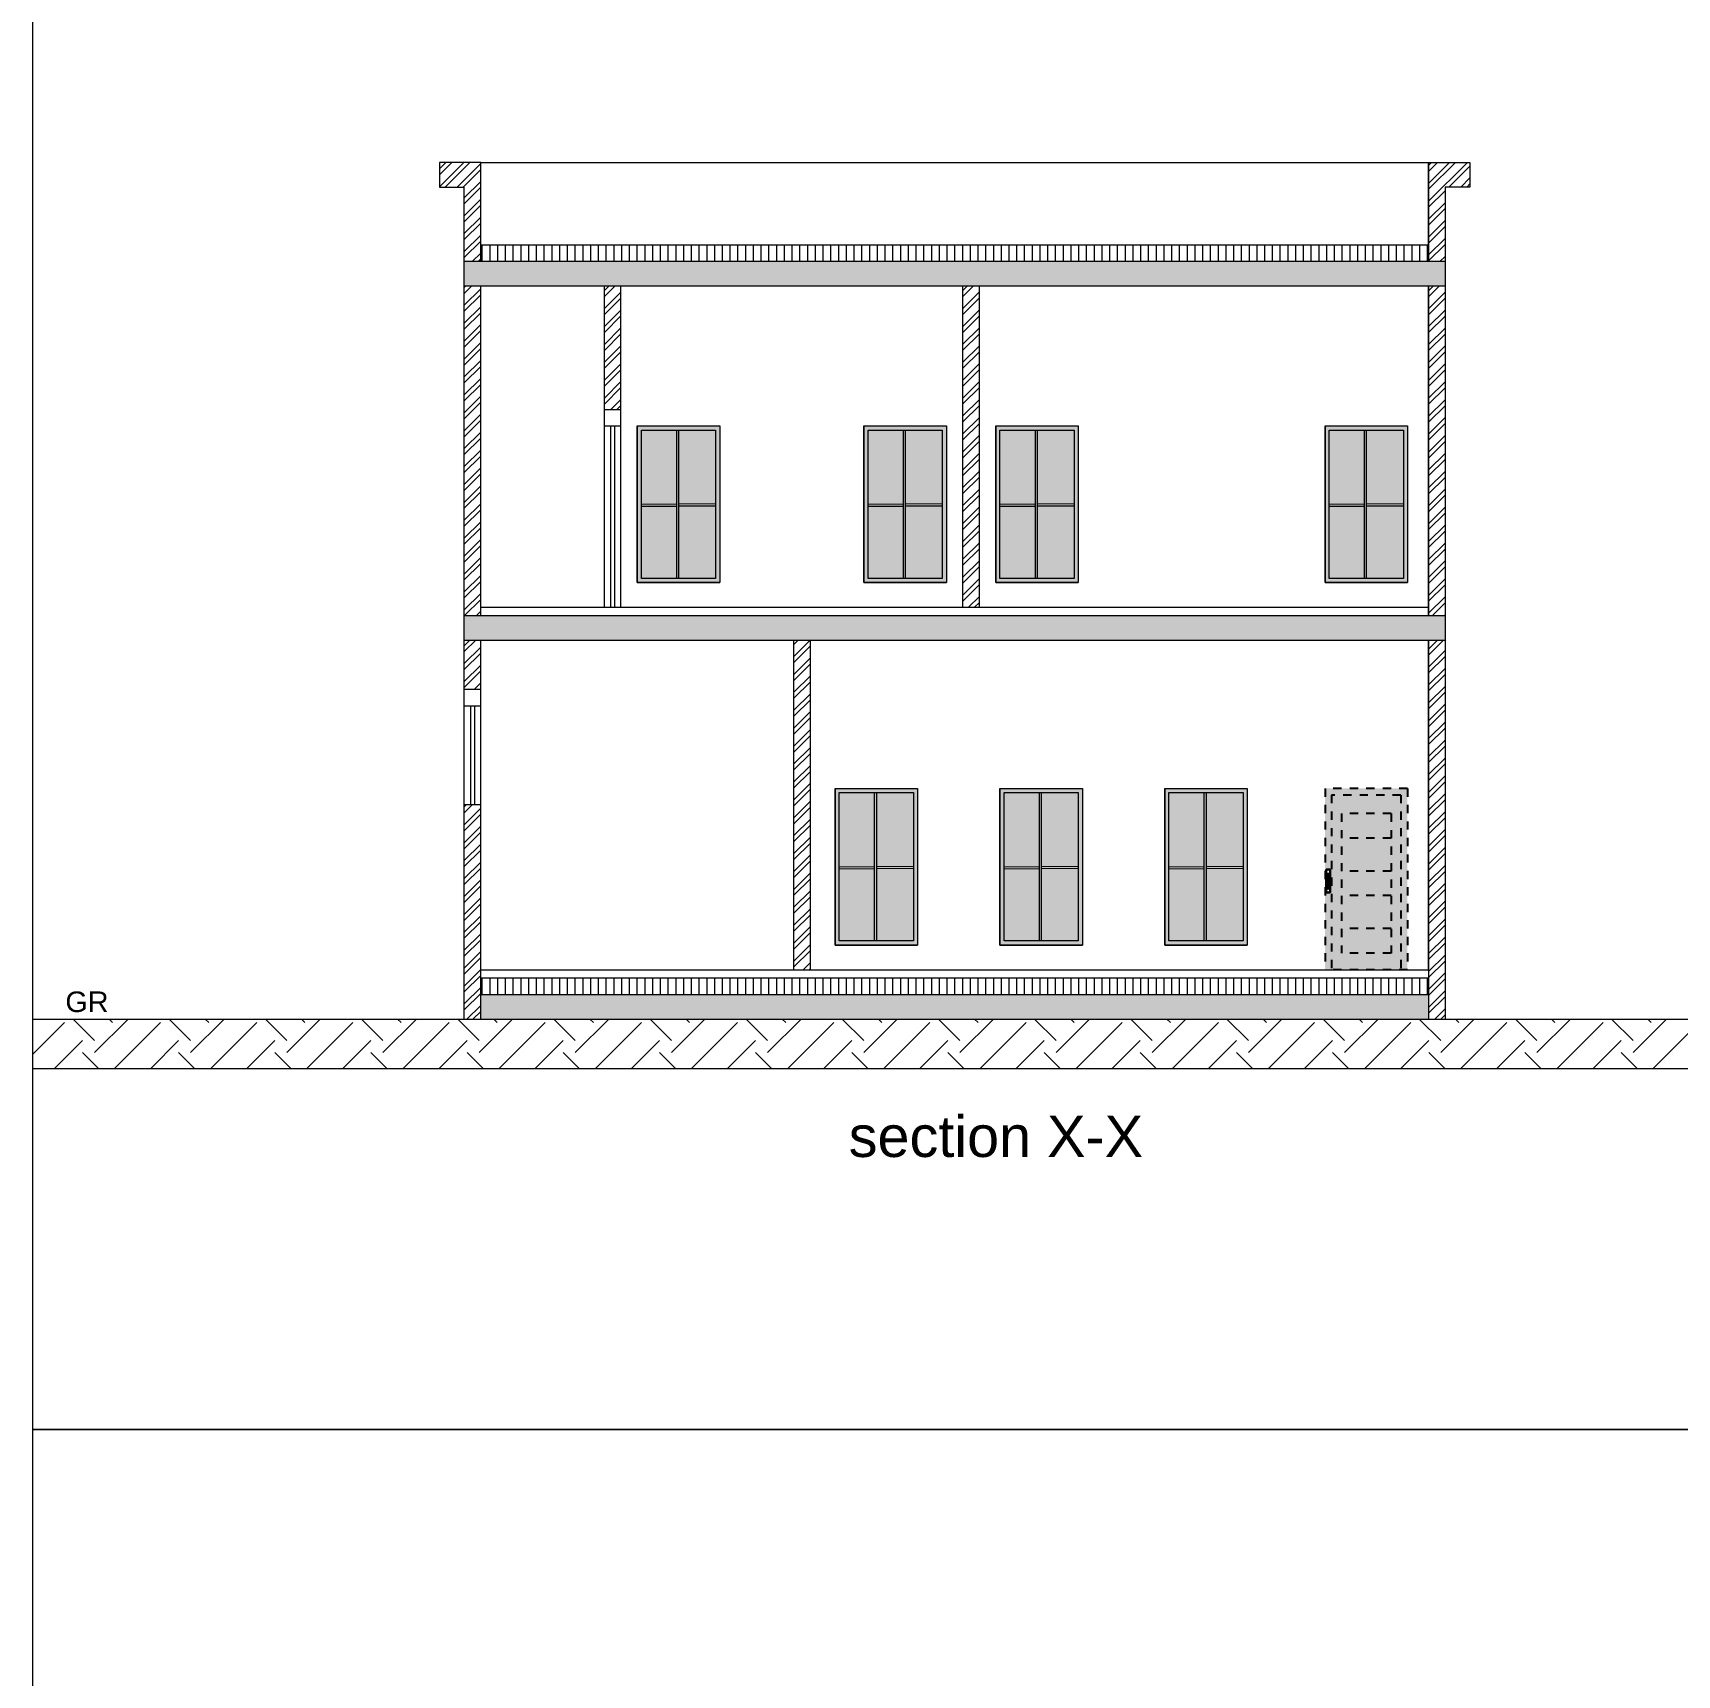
# Model space of a CAD drawing. Header units: inches. Extents: x -179 to 300, y 123 to 718.
# Drawn here: x -179.09 to -159.14, y 187.76 to 207.69 of the extents above; entities that cross this region are included whole.
import ezdxf

# ---------------------------------------------------------------- set-up
doc = ezdxf.new("R2010")
doc.units = ezdxf.units.IN
doc.header["$MEASUREMENT"] = 0
doc.linetypes.add('DASHED2', pattern=[0.375, 0.25, -0.125])
doc.layers.add('DR', color=32, linetype='Continuous')
doc.layers.add('WALL', color=7, linetype='Continuous')
doc.layers.add('LINE', color=250, linetype='Continuous', lineweight=30)
doc.styles.get("Standard").update_dxf_attribs({"font": 'arial.ttf'})

# ---------------------------------------------------------------- blocks, each defined once
blk = doc.blocks.new('A$C0CB14089')
at = {"layer": 'LINE'}
for points in [[(0.016, 1.21, 1), (0.025, 1.21, 1)], [(0.052, 1.21, 1), (0.06, 1.21, 1)], [(0.016, 0.944, 1), (0.025, 0.944, 1)]]:
    blk.add_hatch(color=256, dxfattribs=at).paths.add_polyline_path(points)
h = blk.add_hatch(color=256, dxfattribs=at)
edge = h.paths.add_edge_path()
edge.add_ellipse((0.056, 0.944), major_axis=(-0.00285, 0.00285), ratio=1, start_angle=45, end_angle=225, ccw=False)
edge.add_ellipse((0.056, 0.944), major_axis=(-0.00285, 0.00285), ratio=1, start_angle=-135, end_angle=45, ccw=False)
at = {"layer": 'DR', "linetype": 'DASHED2', "ltscale": 0.3}
for p, q in [((1, 2.2), (0, 2.2)), ((0, 2.2), (0, 0)), ((1, 2.2), (1, 0)), ((0.92, 2.12), (0.08, 2.12)), ((0.08, 2.12), (0.08, 0)), ((0.92, 2.12), (0.92, 0)), ((0.8, 1.895), (0.2, 1.895)), ((0.2, 1.895), (0.2, 0.2)), ((0.8, 1.895), (0.8, 0.2)), ((0.8, 1.595), (0.2, 1.595)), ((0.8, 1.195), (0.2, 1.195)), ((0.8, 0.9), (0.2, 0.9)), ((0.8, 0.5), (0.2, 0.5)), ((0.8, 0.2), (0.2, 0.2)), ((1, 0), (0, 0))]:
    blk.add_line(p, q, dxfattribs=at)
at = {"layer": 'LINE'}
for p, q in [((0.062, 1.216), (0.014, 1.216)), ((0.014, 1.216), (0.014, 0.938)), ((0.062, 0.938), (0.062, 1.216)), ((0.014, 0.938), (0.062, 0.938))]:
    blk.add_line(p, q, dxfattribs=at)
at = {"layer": 'LINE', "color": 180}
blk.add_line((0.038, 1.175), (0.038, 1.022), dxfattribs=at)
at = {"layer": 'LINE'}
for centre in [(0.02, 1.21), (0.056, 1.21), (0.02, 0.944), (0.056, 0.944)]:
    blk.add_circle(centre, 0.00403, dxfattribs=at)
at = {"layer": 'LINE', "color": 180}
blk.add_circle((0.038, 0.998), 0.0144, dxfattribs=at)

msp = doc.modelspace()

# ---------------------------------------------------------------- hatches: boundary and pattern name
at = {"lineweight": 0}
h = msp.add_hatch(dxfattribs=at)
h.set_pattern_fill('ANSI32', color=32, scale=0.41)
h.set_pattern_definition([(45, (-26.7144, -0.50234), (-0.10871767, 0.10871767), []), (45, (-26.64192, -0.50234), (-0.10871767, 0.10871767), [])])
h.paths.add_polyline_path([(-162.15582, 204.91946), (-161.95582, 204.91946), (-161.95582, 205.81946), (-161.65582, 205.81946), (-161.65582, 206.11946), (-162.15582, 206.11946)])
h.paths.add_polyline_path([(-161.95582, 204.61946), (-162.15582, 204.61946), (-162.15582, 200.61946), (-161.95582, 200.61946)])
h.paths.add_polyline_path([(-167.80582, 200.71946), (-167.60582, 200.71946), (-167.60582, 204.61946), (-167.80582, 204.61946)])
h.paths.add_polyline_path([(-171.95582, 204.61946), (-172.15582, 204.61946), (-172.15582, 203.11946), (-171.95582, 203.11946)])
h.paths.add_polyline_path([(-174.15582, 206.11946), (-174.15582, 205.81946), (-173.85582, 205.81946), (-173.85582, 204.91946), (-173.65582, 204.91946), (-173.65582, 206.11946)])
h.paths.add_polyline_path([(-173.65582, 204.61946), (-173.85582, 204.61946), (-173.85582, 200.61946), (-173.65582, 200.61946)])
h.paths.add_polyline_path([(-173.65582, 200.31946), (-173.85582, 200.31946), (-173.85582, 199.71946), (-173.65582, 199.71946)])
h.paths.add_polyline_path([(-173.85582, 195.71946), (-173.65582, 195.71946), (-173.65582, 198.31946), (-173.85582, 198.31946)])
h.paths.add_polyline_path([(-169.65582, 200.31946), (-169.85582, 200.31946), (-169.85582, 196.31946), (-169.65582, 196.31946)])
h.paths.add_polyline_path([(-161.95582, 200.31946), (-162.15582, 200.31946), (-162.15582, 195.71946), (-161.95582, 195.71946)])
h = msp.add_hatch(dxfattribs=at)
h.set_pattern_fill('_USER', color=32, scale=0.094, angle=90, pattern_type=0)
h.set_pattern_definition([(90, (-26.7144, -0.50234), (-0.094, 6e-18), [])])
h.paths.add_polyline_path([(-162.15582, 204.91946), (-162.15582, 205.11946), (-173.65582, 205.11946), (-173.65582, 204.91946)])
h.paths.add_polyline_path([(-173.65582, 196.21946), (-173.65582, 196.01946), (-162.15582, 196.01946), (-162.15582, 196.21946)])
h.paths.add_polyline_path([(-178.77593, 195.66456), (-178.12706, 195.66456), (-178.12706, 196.17974), (-178.77593, 196.17974)], flags=9)
h = msp.add_hatch(dxfattribs=at)
h.set_pattern_fill('AR-CONC', color=32, scale=0.041)
h.set_pattern_definition([(50, (-26.7144, -0.50234), (0.29407667, -0.02572838), [0.03075, -0.33825]), (355, (-26.7144, -0.50234), (-0.05688805, 0.30839877), [0.0246, -0.2706]), (100.45144, (-26.6899, -0.5045), (0.23718863, 0.2826704), [0.02613348, -0.28746827]), (46.1842, (-26.7144, -0.42034), (0.43756895, -0.0678629), [0.046125, -0.507375]), (96.63564, (-26.67794, -0.426), (0.3832114, 0.3993886), [0.03920024, -0.43120264]), (351.18416, (-26.7144, -0.42034), (0.3832114, 0.3993886), [0.0369, -0.4059]), (21, (-26.6734, -0.44084), (0.2447319, -0.16507375), [0.03075, -0.33825]), (326, (-26.6734, -0.44084), (0.0997593, 0.29731152), [0.0246, -0.2706]), (71.45144, (-26.653, -0.4546), (0.34449117, 0.13223777), [0.02613348, -0.28746827]), (37.5, (-26.7144, -0.50234), (0.00498554, 0.13648648), [0, -0.26732, 0, -0.2747, 0, -0.271625]), (7.5, (-26.7144, -0.50234), (0.10785851, 0.1617088), [0, -0.15662, 0, -0.26117, 0, -0.103525]), (327.5, (-26.80583, -0.50234), (0.2188672, -0.009247497), [0, -0.1025, 0, -0.3198, 0, -0.42435]), (317.5, (-26.84683, -0.50234), (0.23910633, 0.04104304), [0, -0.13325, 0, -0.21238, 0, -0.30135])])
h.paths.add_polyline_path([(-173.85582, 204.91946), (-173.85582, 204.61946), (-161.95582, 204.61946), (-161.95582, 204.91946)])
h.paths.add_polyline_path([(-161.95582, 200.31946), (-161.95582, 200.61946), (-173.85582, 200.61946), (-173.85582, 200.31946)])
h.paths.add_polyline_path([(-162.15582, 195.71946), (-162.15582, 196.01946), (-173.65582, 196.01946), (-173.65582, 195.71946)])
h = msp.add_hatch(color=34, dxfattribs=at)
h.dxf.hatch_style = 1
h.paths.add_polyline_path([(-171.75582, 201.01946), (-170.75582, 201.01946), (-170.75582, 202.91946), (-171.75582, 202.91946)])
h.paths.add_polyline_path([(-171.70582, 201.06946), (-170.80582, 201.06946), (-170.80582, 202.86946), (-171.70582, 202.86946)], flags=16)
h.paths.add_polyline_path([(-171.25582, 201.06946), (-170.80582, 201.06946), (-170.80582, 202.86946), (-171.25582, 202.86946)], flags=16)
h = msp.add_hatch(color=34, dxfattribs=at)
h.dxf.hatch_style = 1
h.paths.add_polyline_path([(-169.00582, 201.01946), (-168.00582, 201.01946), (-168.00582, 202.91946), (-169.00582, 202.91946)])
h.paths.add_polyline_path([(-168.95582, 201.06946), (-168.05582, 201.06946), (-168.05582, 202.86946), (-168.95582, 202.86946)], flags=16)
h.paths.add_polyline_path([(-168.50582, 201.06946), (-168.05582, 201.06946), (-168.05582, 202.86946), (-168.50582, 202.86946)], flags=16)
h = msp.add_hatch(color=34, dxfattribs=at)
h.dxf.hatch_style = 1
h.paths.add_polyline_path([(-167.40582, 201.01946), (-166.40582, 201.01946), (-166.40582, 202.91946), (-167.40582, 202.91946)])
h.paths.add_polyline_path([(-167.35582, 201.06946), (-166.45582, 201.06946), (-166.45582, 202.86946), (-167.35582, 202.86946)], flags=16)
h.paths.add_polyline_path([(-166.90582, 201.06946), (-166.45582, 201.06946), (-166.45582, 202.86946), (-166.90582, 202.86946)], flags=16)
h = msp.add_hatch(color=34, dxfattribs=at)
h.dxf.hatch_style = 1
h.paths.add_polyline_path([(-163.41158, 201.01946), (-162.41158, 201.01946), (-162.41158, 202.91946), (-163.41158, 202.91946)])
h.paths.add_polyline_path([(-163.36158, 201.06946), (-162.46158, 201.06946), (-162.46158, 202.86946), (-163.36158, 202.86946)], flags=16)
h.paths.add_polyline_path([(-162.91158, 201.06946), (-162.46158, 201.06946), (-162.46158, 202.86946), (-162.91158, 202.86946)], flags=16)
h = msp.add_hatch(color=34, dxfattribs=at)
h.dxf.hatch_style = 1
h.paths.add_polyline_path([(-170.80582, 201.97685), (-171.25582, 201.97316), (-171.25582, 201.94816), (-170.80582, 201.95185)])
h.paths.add_polyline_path([(-171.25582, 202.86946), (-171.28082, 202.86946), (-171.28082, 201.06946), (-171.25582, 201.06946)])
h.paths.add_polyline_path([(-171.28082, 201.97295), (-171.70582, 201.96946), (-171.70582, 201.94446), (-171.28082, 201.94795)])
h = msp.add_hatch(color=3, dxfattribs=at)
h.dxf.hatch_style = 1
h.set_gradient(color1=(173, 221, 247))
h.paths.add_polyline_path([(-171.28082, 202.86946), (-171.70582, 202.86946), (-171.70582, 201.96946), (-171.28082, 201.97295)])
h.paths.add_polyline_path([(-170.80582, 202.86946), (-171.25582, 202.86946), (-171.25582, 201.97316), (-170.80582, 201.97685)])
h.paths.add_polyline_path([(-171.28082, 201.94795), (-171.70582, 201.94446), (-171.70582, 201.06946), (-171.28082, 201.06946)])
h.paths.add_polyline_path([(-170.80582, 201.95185), (-171.25582, 201.94816), (-171.25582, 201.06946), (-170.80582, 201.06946)])
h = msp.add_hatch(color=34, dxfattribs=at)
h.dxf.hatch_style = 1
h.paths.add_polyline_path([(-168.05582, 201.97685), (-168.50582, 201.97316), (-168.50582, 201.94816), (-168.05582, 201.95185)])
h.paths.add_polyline_path([(-168.50582, 202.86946), (-168.53082, 202.86946), (-168.53082, 201.06946), (-168.50582, 201.06946)])
h.paths.add_polyline_path([(-168.53082, 201.97295), (-168.95582, 201.96946), (-168.95582, 201.94446), (-168.53082, 201.94795)])
h = msp.add_hatch(color=3, dxfattribs=at)
h.dxf.hatch_style = 1
h.set_gradient(color1=(173, 221, 247))
h.paths.add_polyline_path([(-168.53082, 202.86946), (-168.95582, 202.86946), (-168.95582, 201.96946), (-168.53082, 201.97295)])
h.paths.add_polyline_path([(-168.05582, 202.86946), (-168.50582, 202.86946), (-168.50582, 201.97316), (-168.05582, 201.97685)])
h.paths.add_polyline_path([(-168.53082, 201.94795), (-168.95582, 201.94446), (-168.95582, 201.06946), (-168.53082, 201.06946)])
h.paths.add_polyline_path([(-168.05582, 201.95185), (-168.50582, 201.94816), (-168.50582, 201.06946), (-168.05582, 201.06946)])
h = msp.add_hatch(color=34, dxfattribs=at)
h.dxf.hatch_style = 1
h.paths.add_polyline_path([(-166.45582, 201.97685), (-166.90582, 201.97316), (-166.90582, 201.94816), (-166.45582, 201.95185)])
h.paths.add_polyline_path([(-166.90582, 202.86946), (-166.93082, 202.86946), (-166.93082, 201.06946), (-166.90582, 201.06946)])
h.paths.add_polyline_path([(-166.93082, 201.97295), (-167.35582, 201.96946), (-167.35582, 201.94446), (-166.93082, 201.94795)])
h = msp.add_hatch(color=3, dxfattribs=at)
h.dxf.hatch_style = 1
h.set_gradient(color1=(173, 221, 247))
h.paths.add_polyline_path([(-166.93082, 202.86946), (-167.35582, 202.86946), (-167.35582, 201.96946), (-166.93082, 201.97295)])
h.paths.add_polyline_path([(-166.45582, 202.86946), (-166.90582, 202.86946), (-166.90582, 201.97316), (-166.45582, 201.97685)])
h.paths.add_polyline_path([(-166.93082, 201.94795), (-167.35582, 201.94446), (-167.35582, 201.06946), (-166.93082, 201.06946)])
h.paths.add_polyline_path([(-166.45582, 201.95185), (-166.90582, 201.94816), (-166.90582, 201.06946), (-166.45582, 201.06946)])
h = msp.add_hatch(color=34, dxfattribs=at)
h.dxf.hatch_style = 1
h.paths.add_polyline_path([(-162.46158, 201.97685), (-162.91158, 201.97316), (-162.91158, 201.94816), (-162.46158, 201.95185)])
h.paths.add_polyline_path([(-162.91158, 202.86946), (-162.93658, 202.86946), (-162.93658, 201.06946), (-162.91158, 201.06946)])
h.paths.add_polyline_path([(-162.93658, 201.97295), (-163.36158, 201.96946), (-163.36158, 201.94446), (-162.93658, 201.94795)])
h = msp.add_hatch(color=3, dxfattribs=at)
h.dxf.hatch_style = 1
h.set_gradient(color1=(173, 221, 247))
h.paths.add_polyline_path([(-162.93658, 202.86946), (-163.36158, 202.86946), (-163.36158, 201.96946), (-162.93658, 201.97295)])
h.paths.add_polyline_path([(-162.46158, 202.86946), (-162.91158, 202.86946), (-162.91158, 201.97316), (-162.46158, 201.97685)])
h.paths.add_polyline_path([(-162.93658, 201.94795), (-163.36158, 201.94446), (-163.36158, 201.06946), (-162.93658, 201.06946)])
h.paths.add_polyline_path([(-162.46158, 201.95185), (-162.91158, 201.94816), (-162.91158, 201.06946), (-162.46158, 201.06946)])
h = msp.add_hatch(color=34, dxfattribs=at)
h.dxf.hatch_style = 1
h.paths.add_polyline_path([(-169.35582, 196.61946), (-168.35582, 196.61946), (-168.35582, 198.51946), (-169.35582, 198.51946)])
h.paths.add_polyline_path([(-169.30582, 196.66946), (-168.40582, 196.66946), (-168.40582, 198.46946), (-169.30582, 198.46946)], flags=16)
h.paths.add_polyline_path([(-168.85582, 196.66946), (-168.40582, 196.66946), (-168.40582, 198.46946), (-168.85582, 198.46946)], flags=16)
h = msp.add_hatch(color=34, dxfattribs=at)
h.dxf.hatch_style = 1
h.paths.add_polyline_path([(-167.35582, 196.61946), (-166.35582, 196.61946), (-166.35582, 198.51946), (-167.35582, 198.51946)])
h.paths.add_polyline_path([(-167.30582, 196.66946), (-166.40582, 196.66946), (-166.40582, 198.46946), (-167.30582, 198.46946)], flags=16)
h.paths.add_polyline_path([(-166.85582, 196.66946), (-166.40582, 196.66946), (-166.40582, 198.46946), (-166.85582, 198.46946)], flags=16)
h = msp.add_hatch(color=34, dxfattribs=at)
h.dxf.hatch_style = 1
h.paths.add_polyline_path([(-165.35582, 196.61946), (-164.35582, 196.61946), (-164.35582, 198.51946), (-165.35582, 198.51946)])
h.paths.add_polyline_path([(-165.30582, 196.66946), (-164.40582, 196.66946), (-164.40582, 198.46946), (-165.30582, 198.46946)], flags=16)
h.paths.add_polyline_path([(-164.85582, 196.66946), (-164.40582, 196.66946), (-164.40582, 198.46946), (-164.85582, 198.46946)], flags=16)
h = msp.add_hatch(color=34, dxfattribs=at)
h.dxf.hatch_style = 1
h.paths.add_polyline_path([(-162.41158, 198.51946), (-163.41158, 198.51946), (-163.41158, 196.31946), (-163.33158, 196.31946), (-163.33158, 198.43946), (-162.49158, 198.43946), (-162.49158, 196.31946), (-162.41158, 196.31946)])
h.paths.add_polyline_path([(-163.34931, 197.53576), (-163.34931, 197.25786), (-163.39749, 197.25786), (-163.39749, 197.53576)], flags=16)
h.paths.add_polyline_path([(-163.35168, 197.52988, -1), (-163.35973, 197.52988, -1)], flags=0)
h.paths.add_polyline_path([(-163.38707, 197.52988, -1), (-163.39512, 197.52988, -1)], flags=0)
h.paths.add_polyline_path([(-163.35894, 197.3178, -1), (-163.38773, 197.3178, -1)], flags=0)
h.paths.add_polyline_path([(-163.35168, 197.26374, -1), (-163.35973, 197.26374, -1)], flags=0)
h.paths.add_polyline_path([(-163.38707, 197.26374, -1), (-163.39512, 197.26374, -1)], flags=0)
h = msp.add_hatch(color=34, dxfattribs=at)
h.dxf.hatch_style = 1
h.paths.add_polyline_path([(-168.40582, 197.57685), (-168.85582, 197.57316), (-168.85582, 197.54816), (-168.40582, 197.55185)])
h.paths.add_polyline_path([(-168.85582, 198.46946), (-168.88082, 198.46946), (-168.88082, 196.66946), (-168.85582, 196.66946)])
h.paths.add_polyline_path([(-168.88082, 197.57295), (-169.30582, 197.56946), (-169.30582, 197.54446), (-168.88082, 197.54795)])
h = msp.add_hatch(color=3, dxfattribs=at)
h.dxf.hatch_style = 1
h.set_gradient(color1=(173, 221, 247))
h.paths.add_polyline_path([(-168.88082, 198.46946), (-169.30582, 198.46946), (-169.30582, 197.56946), (-168.88082, 197.57295)])
h.paths.add_polyline_path([(-168.40582, 198.46946), (-168.85582, 198.46946), (-168.85582, 197.57316), (-168.40582, 197.57685)])
h.paths.add_polyline_path([(-168.88082, 197.54795), (-169.30582, 197.54446), (-169.30582, 196.66946), (-168.88082, 196.66946)])
h.paths.add_polyline_path([(-168.40582, 197.55185), (-168.85582, 197.54816), (-168.85582, 196.66946), (-168.40582, 196.66946)])
h = msp.add_hatch(color=34, dxfattribs=at)
h.dxf.hatch_style = 1
h.paths.add_polyline_path([(-166.40582, 197.57685), (-166.85582, 197.57316), (-166.85582, 197.54816), (-166.40582, 197.55185)])
h.paths.add_polyline_path([(-166.85582, 198.46946), (-166.88082, 198.46946), (-166.88082, 196.66946), (-166.85582, 196.66946)])
h.paths.add_polyline_path([(-166.88082, 197.57295), (-167.30582, 197.56946), (-167.30582, 197.54446), (-166.88082, 197.54795)])
h = msp.add_hatch(color=3, dxfattribs=at)
h.dxf.hatch_style = 1
h.set_gradient(color1=(173, 221, 247))
h.paths.add_polyline_path([(-166.88082, 198.46946), (-167.30582, 198.46946), (-167.30582, 197.56946), (-166.88082, 197.57295)])
h.paths.add_polyline_path([(-166.40582, 198.46946), (-166.85582, 198.46946), (-166.85582, 197.57316), (-166.40582, 197.57685)])
h.paths.add_polyline_path([(-166.88082, 197.54795), (-167.30582, 197.54446), (-167.30582, 196.66946), (-166.88082, 196.66946)])
h.paths.add_polyline_path([(-166.40582, 197.55185), (-166.85582, 197.54816), (-166.85582, 196.66946), (-166.40582, 196.66946)])
h = msp.add_hatch(color=34, dxfattribs=at)
h.dxf.hatch_style = 1
h.paths.add_polyline_path([(-164.40582, 197.57685), (-164.85582, 197.57316), (-164.85582, 197.54816), (-164.40582, 197.55185)])
h.paths.add_polyline_path([(-164.85582, 198.46946), (-164.88082, 198.46946), (-164.88082, 196.66946), (-164.85582, 196.66946)])
h.paths.add_polyline_path([(-164.88082, 197.57295), (-165.30582, 197.56946), (-165.30582, 197.54446), (-164.88082, 197.54795)])
h = msp.add_hatch(color=3, dxfattribs=at)
h.dxf.hatch_style = 1
h.set_gradient(color1=(173, 221, 247))
h.paths.add_polyline_path([(-164.88082, 198.46946), (-165.30582, 198.46946), (-165.30582, 197.56946), (-164.88082, 197.57295)])
h.paths.add_polyline_path([(-164.40582, 198.46946), (-164.85582, 198.46946), (-164.85582, 197.57316), (-164.40582, 197.57685)])
h.paths.add_polyline_path([(-164.88082, 197.54795), (-165.30582, 197.54446), (-165.30582, 196.66946), (-164.88082, 196.66946)])
h.paths.add_polyline_path([(-164.40582, 197.55185), (-164.85582, 197.54816), (-164.85582, 196.66946), (-164.40582, 196.66946)])
at = {"lineweight": 0, "true_color": 0xffe3c7}
h = msp.add_hatch(color=254, dxfattribs=at)
h.dxf.hatch_style = 1
h.paths.add_polyline_path([(-162.61158, 197.51446), (-163.21158, 197.51446), (-163.21158, 197.21946), (-162.61158, 197.21946)], flags=16)
h.paths.add_polyline_path([(-163.33158, 198.43946), (-163.33158, 196.31946), (-162.49158, 196.31946), (-162.49158, 198.43946)])
at = {"lineweight": 0}
h = msp.add_hatch(color=3, dxfattribs=at)
h.dxf.hatch_style = 1
h.set_gradient(color1=(173, 221, 247))
h.paths.add_polyline_path([(-163.21158, 197.91446), (-162.61158, 197.91446), (-162.61158, 198.21446), (-163.21158, 198.21446)])
h.paths.add_polyline_path([(-163.21158, 197.91446), (-163.21158, 197.51446), (-162.61158, 197.51446), (-162.61158, 197.91446)])
h.paths.add_polyline_path([(-162.61158, 197.21946), (-162.61158, 197.51446), (-163.21158, 197.51446), (-163.21158, 197.21946)])
h.paths.add_polyline_path([(-163.21158, 197.21946), (-163.21158, 196.81946), (-162.61158, 196.81946), (-162.61158, 197.21946)])
h.paths.add_polyline_path([(-163.21158, 196.81946), (-163.21158, 196.51946), (-162.61158, 196.51946), (-162.61158, 196.81946)])
h = msp.add_hatch(dxfattribs=at)
h.set_pattern_fill('EARTH', color=0, scale=3.3, angle=45)
h.set_pattern_definition([(45, (-303.9113, 163.3731), (1e-16, 1.166726), [0.825, -0.825]), (45, (-304.13005, 163.59184), (1e-16, 1.166726), [0.825, -0.825]), (45, (-304.3488, 163.8106), (1e-16, 1.166726), [0.825, -0.825]), (135, (-304.3488, 163.95645), (-1.166726, 1e-16), [0.825, -0.825]), (135, (-304.13005, 164.1752), (-1.166726, 1e-16), [0.825, -0.825]), (135, (-303.9113, 164.394), (-1.166726, 1e-16), [0.825, -0.825])])
h.paths.add_polyline_path([(-136.79342, 195.71946), (-179.08918, 195.71946), (-179.08918, 195.11946), (-136.79342, 195.11946)])

# ---------------------------------------------------------------- linework, layer by layer
at = {"color": 32, "lineweight": 0}
for p, q in [((-173.65582, 206.11946), (-174.15582, 206.11946)), ((-174.15582, 206.11946), (-174.15582, 205.81946)), ((-173.65582, 204.91946), (-173.65582, 206.11946)), ((-173.65582, 206.11946), (-162.15582, 206.11946)), ((-162.15582, 206.11946), (-162.15582, 204.91946)), ((-162.15582, 206.11946), (-161.65582, 206.11946)), ((-162.15582, 204.91946), (-162.15582, 206.11946)), ((-161.65582, 206.11946), (-161.65582, 205.81946)), ((-174.15582, 205.81946), (-173.85582, 205.81946)), ((-173.85582, 195.71946), (-173.85582, 205.81946)), ((-161.95582, 205.81946), (-161.95582, 195.71946)), ((-161.65582, 205.81946), (-161.95582, 205.81946)), ((-161.95582, 205.81946), (-161.95582, 196.31946)), ((-173.65582, 200.61946), (-173.65582, 204.61946)), ((-172.15582, 200.71946), (-172.15582, 204.61946)), ((-171.95582, 200.71946), (-171.95582, 204.61946)), ((-167.80582, 200.71946), (-167.80582, 204.61946)), ((-167.60582, 200.71946), (-167.60582, 204.61946)), ((-162.15582, 204.61946), (-162.15582, 200.61946)), ((-162.15582, 200.61946), (-162.15582, 204.61946)), ((-172.15582, 203.11946), (-171.95582, 203.11946)), ((-172.15582, 202.91946), (-171.95582, 202.91946)), ((-172.08082, 202.91946), (-172.08082, 200.71946)), ((-172.03082, 202.91946), (-172.03082, 200.71946)), ((-173.65582, 195.71946), (-173.65582, 200.31946)), ((-162.15582, 196.31946), (-162.15582, 200.31946)), ((-162.15582, 200.31946), (-162.15582, 195.71946)), ((-173.78082, 199.51946), (-173.78082, 198.31946)), ((-173.73082, 199.51946), (-173.73082, 198.31946))]:
    msp.add_line(p, q, dxfattribs=at)
at = {"lineweight": 0}
for p, q in [((-173.65582, 204.91946), (-173.65582, 206.11946)), ((-173.65582, 205.11946), (-162.15582, 205.11946)), ((-173.85582, 204.91946), (-161.95582, 204.91946)), ((-173.85582, 204.61946), (-161.95582, 204.61946)), ((-173.65582, 200.61946), (-173.65582, 204.61946)), ((-173.65582, 200.71946), (-162.15582, 200.71946)), ((-173.85582, 200.61946), (-161.95582, 200.61946)), ((-173.85582, 200.31946), (-161.95582, 200.31946)), ((-173.65582, 196.31946), (-173.65582, 200.31946)), ((-169.85582, 196.31946), (-169.85582, 200.31946)), ((-169.65582, 196.31946), (-169.65582, 200.31946)), ((-173.65582, 199.71946), (-173.85582, 199.71946)), ((-173.65582, 199.51946), (-173.85582, 199.51946)), ((-173.65582, 198.31946), (-173.85582, 198.31946)), ((-173.65582, 196.31946), (-162.15582, 196.31946)), ((-173.65582, 196.21946), (-162.15582, 196.21946)), ((-173.65582, 196.01946), (-162.15582, 196.01946)), ((-179.08918, 195.71946), (-136.79342, 195.71946)), ((-179.08918, 195.11946), (-136.79342, 195.11946))]:
    msp.add_line(p, q, dxfattribs=at)
at = {"color": 40, "lineweight": 0, "true_color": 0xf8d731}
for p, q in [((-171.75582, 202.91946), (-171.75582, 201.01946)), ((-170.75582, 202.91946), (-170.75582, 201.01946)), ((-169.00582, 202.91946), (-169.00582, 201.01946)), ((-168.00582, 202.91946), (-168.00582, 201.01946)), ((-167.40582, 202.91946), (-167.40582, 201.01946)), ((-166.40582, 202.91946), (-166.40582, 201.01946)), ((-163.41158, 202.91946), (-163.41158, 201.01946)), ((-162.41158, 202.91946), (-162.41158, 201.01946)), ((-169.35582, 198.51946), (-169.35582, 196.61946)), ((-168.35582, 198.51946), (-168.35582, 196.61946)), ((-167.35582, 198.51946), (-167.35582, 196.61946)), ((-166.35582, 198.51946), (-166.35582, 196.61946)), ((-165.35582, 198.51946), (-165.35582, 196.61946)), ((-164.35582, 198.51946), (-164.35582, 196.61946))]:
    msp.add_line(p, q, dxfattribs=at)
at = {"color": 3, "lineweight": 0}
for p, q in [((-171.75582, 202.91946), (-170.75582, 202.91946)), ((-169.00582, 202.91946), (-168.00582, 202.91946)), ((-167.40582, 202.91946), (-166.40582, 202.91946)), ((-163.41158, 202.91946), (-162.41158, 202.91946)), ((-171.75582, 201.01946), (-170.75582, 201.01946)), ((-169.00582, 201.01946), (-168.00582, 201.01946)), ((-167.40582, 201.01946), (-166.40582, 201.01946)), ((-163.41158, 201.01946), (-162.41158, 201.01946)), ((-169.35582, 198.51946), (-168.35582, 198.51946)), ((-167.35582, 198.51946), (-166.35582, 198.51946)), ((-165.35582, 198.51946), (-164.35582, 198.51946)), ((-169.35582, 196.61946), (-168.35582, 196.61946)), ((-167.35582, 196.61946), (-166.35582, 196.61946)), ((-165.35582, 196.61946), (-164.35582, 196.61946))]:
    msp.add_line(p, q, dxfattribs=at)
at = {"color": 18, "lineweight": 0, "true_color": 0x000000}
for p, q in [((-171.28082, 202.86946), (-171.28082, 201.06946)), ((-171.25582, 202.86946), (-171.25582, 201.06946)), ((-168.53082, 202.86946), (-168.53082, 201.06946)), ((-168.50582, 202.86946), (-168.50582, 201.06946)), ((-166.93082, 202.86946), (-166.93082, 201.06946)), ((-166.90582, 202.86946), (-166.90582, 201.06946)), ((-162.93658, 202.86946), (-162.93658, 201.06946)), ((-162.91158, 202.86946), (-162.91158, 201.06946)), ((-171.70582, 201.96946), (-171.28082, 201.97295)), ((-171.70561, 201.94446), (-171.28082, 201.94795)), ((-171.25582, 201.97316), (-170.80582, 201.97685)), ((-171.25582, 201.94816), (-170.80561, 201.95185)), ((-168.95582, 201.96946), (-168.53082, 201.97295)), ((-168.95561, 201.94446), (-168.53082, 201.94795)), ((-168.50582, 201.97316), (-168.05582, 201.97685)), ((-168.50582, 201.94816), (-168.05561, 201.95185)), ((-167.35582, 201.96946), (-166.93082, 201.97295)), ((-167.35561, 201.94446), (-166.93082, 201.94795)), ((-166.90582, 201.97316), (-166.45582, 201.97685)), ((-166.90582, 201.94816), (-166.45561, 201.95185)), ((-163.36158, 201.96946), (-162.93658, 201.97295)), ((-163.36137, 201.94446), (-162.93658, 201.94795)), ((-162.91158, 201.97316), (-162.46158, 201.97685)), ((-162.91158, 201.94816), (-162.46137, 201.95185)), ((-168.88082, 198.46946), (-168.88082, 196.66946)), ((-168.85582, 198.46946), (-168.85582, 196.66946)), ((-166.88082, 198.46946), (-166.88082, 196.66946)), ((-166.85582, 198.46946), (-166.85582, 196.66946)), ((-164.88082, 198.46946), (-164.88082, 196.66946)), ((-164.85582, 198.46946), (-164.85582, 196.66946)), ((-169.30582, 197.56946), (-168.88082, 197.57295)), ((-169.30561, 197.54446), (-168.88082, 197.54795)), ((-168.85582, 197.57316), (-168.40582, 197.57685)), ((-168.85582, 197.54816), (-168.40561, 197.55185)), ((-167.30582, 197.56946), (-166.88082, 197.57295)), ((-167.30561, 197.54446), (-166.88082, 197.54795)), ((-166.85582, 197.57316), (-166.40582, 197.57685)), ((-166.85582, 197.54816), (-166.40561, 197.55185)), ((-165.30582, 197.56946), (-164.88082, 197.57295)), ((-165.30561, 197.54446), (-164.88082, 197.54795)), ((-164.85582, 197.57316), (-164.40582, 197.57685)), ((-164.85582, 197.54816), (-164.40561, 197.55185))]:
    msp.add_line(p, q, dxfattribs=at)
at = {"color": 6, "lineweight": 0}
msp.add_line((-179.08918, 195.71946), (-136.79342, 195.71946), dxfattribs=at)
at = {"lineweight": 0}
for points in [[(-179.08918, 213.18912), (-136.79342, 213.18912), (-136.79342, 190.73849), (-179.08918, 190.73849)], [(-179.08918, 190.73849), (-136.79342, 190.73849), (-136.79342, 168.28786), (-179.08918, 168.28786)]]:
    msp.add_lwpolyline(points, close=True, dxfattribs=at)
at = {"color": 34, "lineweight": 0}
for points in [[(-171.75582, 202.91946), (-170.75582, 202.91946), (-170.75582, 201.01946), (-171.75582, 201.01946)], [(-169.00582, 202.91946), (-168.00582, 202.91946), (-168.00582, 201.01946), (-169.00582, 201.01946)], [(-167.40582, 202.91946), (-166.40582, 202.91946), (-166.40582, 201.01946), (-167.40582, 201.01946)], [(-163.41158, 202.91946), (-162.41158, 202.91946), (-162.41158, 201.01946), (-163.41158, 201.01946)], [(-171.70582, 202.86946), (-170.80582, 202.86946), (-170.80582, 201.06946), (-171.70582, 201.06946)], [(-168.95582, 202.86946), (-168.05582, 202.86946), (-168.05582, 201.06946), (-168.95582, 201.06946)], [(-167.35582, 202.86946), (-166.45582, 202.86946), (-166.45582, 201.06946), (-167.35582, 201.06946)], [(-163.36158, 202.86946), (-162.46158, 202.86946), (-162.46158, 201.06946), (-163.36158, 201.06946)], [(-169.35582, 198.51946), (-168.35582, 198.51946), (-168.35582, 196.61946), (-169.35582, 196.61946)], [(-167.35582, 198.51946), (-166.35582, 198.51946), (-166.35582, 196.61946), (-167.35582, 196.61946)], [(-165.35582, 198.51946), (-164.35582, 198.51946), (-164.35582, 196.61946), (-165.35582, 196.61946)], [(-169.30582, 198.46946), (-168.40582, 198.46946), (-168.40582, 196.66946), (-169.30582, 196.66946)], [(-167.30582, 198.46946), (-166.40582, 198.46946), (-166.40582, 196.66946), (-167.30582, 196.66946)], [(-165.30582, 198.46946), (-164.40582, 198.46946), (-164.40582, 196.66946), (-165.30582, 196.66946)]]:
    msp.add_lwpolyline(points, close=True, dxfattribs=at)

# ---------------------------------------------------------------- block references
at = {"layer": 'WALL', "lineweight": 0}
msp.add_blockref('A$C0CB14089', (-163.41158, 196.31946), dxfattribs=at)

# ---------------------------------------------------------------- texts
at = {"lineweight": 0, "attachment_point": 1}
for s, width, insert, char_height in [('GR', 1.1811259, (-178.69484, 196.05534), 0.25), ('section X-X', 6, (-169.19095, 194.54644), 0.5)]:
    msp.add_mtext_dynamic_manual_height_columns(s, width=width, gutter_width=1, heights=[0], dxfattribs=dict(at, insert=insert, char_height=char_height))

doc.saveas('drawing.dxf')
